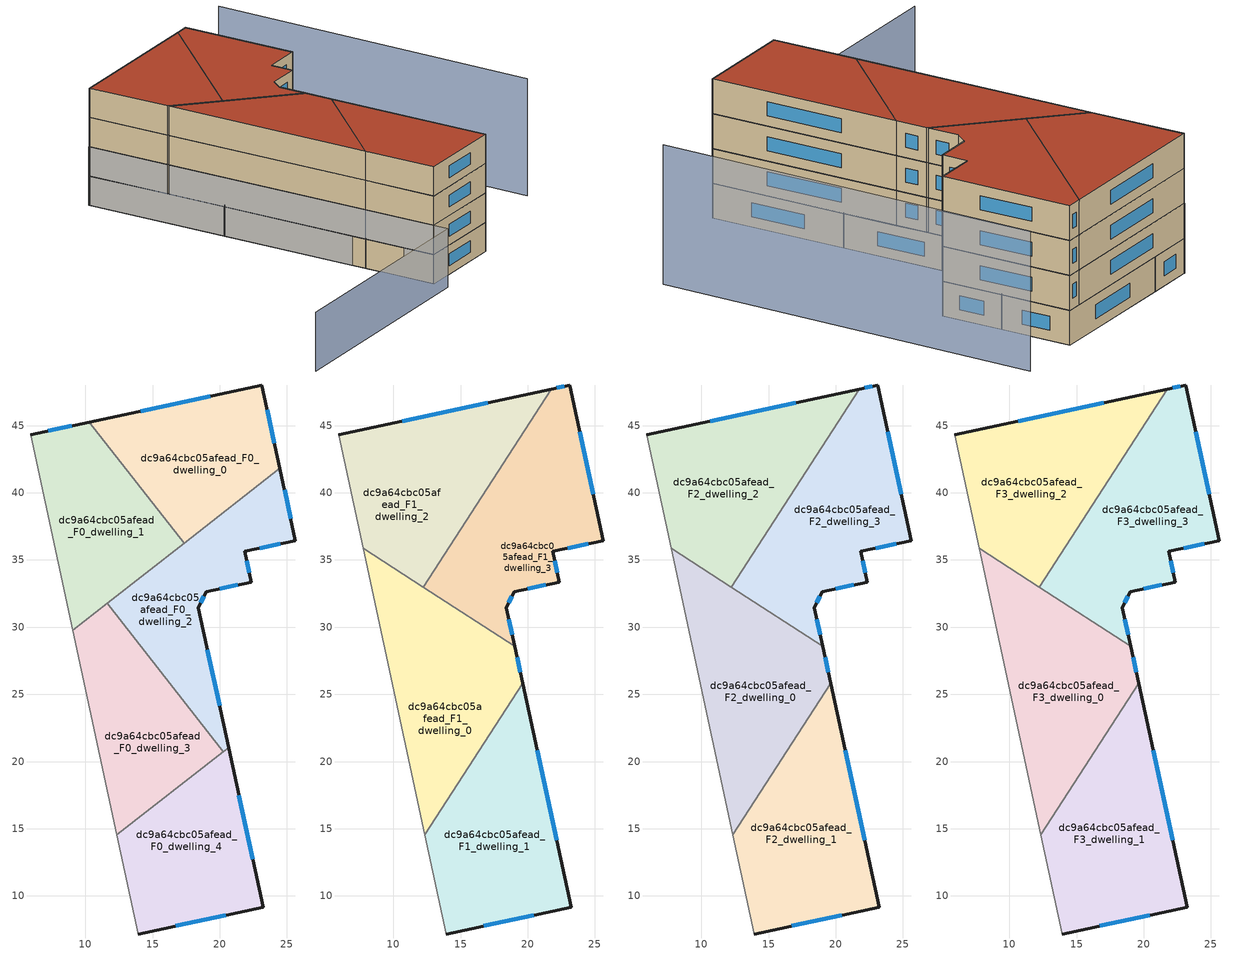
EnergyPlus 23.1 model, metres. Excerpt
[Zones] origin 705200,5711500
dc9a64cbc05afead_F0_dwelling_0
 floor ground (EU_floor_Construction): 24.47,41.83 23.13,48.03 10.28,45.26 17.34,36.25 z0
 wall outside (EU_wall_Construction): 10.28,45.26 23.13,48.03 24.47,41.83 z0:3
 wall to dc9a64cbc05afead_F0_dwelling_1 (EU_wall_Construction): 17.34,36.25 10.28,45.26 z0:3
 wall to dc9a64cbc05afead_F0_dwelling_2 (EU_wall_Construction): 24.47,41.83 17.34,36.25 z0:3
 window (EU_Window_Construction): 14.13,46.09 19.29,47.2 / 23.53,46.17 24.07,43.69 z0.9:2.1
 ceiling adiabatic (EU_roof_Construction): 23.13,48.03 24.47,41.83 17.34,36.25 15.69,38.35 21.74,47.72 z3
dc9a64cbc05afead_F0_dwelling_1
 floor ground (EU_floor_Construction): 17.34,36.25 10.28,45.26 5.91,44.32 9.06,29.76 z0
 wall outside (EU_wall_Construction): 5.91,44.32 10.28,45.26 z0:3
 wall adiabatic (EU_wall_Construction): 9.06,29.76 5.91,44.32 z0:3
 wall to dc9a64cbc05afead_F0_dwelling_3 (EU_wall_Construction): 11.63,31.78 9.06,29.76 z0:3
 wall to dc9a64cbc05afead_F0_dwelling_2 (EU_wall_Construction): 17.34,36.25 11.63,31.78 z0:3
 window (EU_Window_Construction): 7.22,44.6 8.97,44.98 z0.9:2.1
 ceiling adiabatic (EU_roof_Construction): 15.69,38.35 17.34,36.25 12.73,32.64 12.22,32.97 z3
dc9a64cbc05afead_F0_dwelling_2
 floor ground (EU_floor_Construction): 20.65,21.04 18.41,31.44 18.99,32.64 22.35,33.36 21.85,35.63 25.63,36.44 24.47,41.83 11.63,31.78 20.27,20.74 z0
 wall outside (EU_wall_Construction): 24.47,41.83 25.63,36.44 21.85,35.63 22.35,33.36 18.99,32.64 18.41,31.44 20.65,21.04 z0:3
 wall to dc9a64cbc05afead_F0_dwelling_3 (EU_wall_Construction): 20.27,20.74 11.63,31.78 z0:3
 wall to dc9a64cbc05afead_F0_dwelling_4 (EU_wall_Construction): 20.65,21.04 20.27,20.74 z0:3
 window (EU_Window_Construction): 24.5,36.2 22.99,35.88 / 22,34.95 22.2,34.04 / 21.34,33.15 20,32.86 / 18.81,32.28 18.58,31.8 / 19.08,28.33 19.98,24.15 / 24.82,40.22 25.28,38.06 z0.9:2.1
dc9a64cbc05afead_F0_dwelling_3
 floor ground (EU_floor_Construction): 20.27,20.74 11.63,31.78 9.06,29.76 12.35,14.53 z0
 wall adiabatic (EU_wall_Construction): 12.35,14.53 9.06,29.76 z0:3
 wall to dc9a64cbc05afead_F0_dwelling_4 (EU_wall_Construction): 20.27,20.74 12.35,14.53 z0:3
dc9a64cbc05afead_F0_dwelling_4
 floor ground (EU_floor_Construction): 23.22,9.16 20.65,21.04 12.35,14.53 13.94,7.16 z0
 wall outside (EU_wall_Construction): 20.65,21.04 23.22,9.16 13.94,7.16 z0:3
 wall adiabatic (EU_wall_Construction): 13.94,7.16 12.35,14.53 z0:3
 window (EU_Window_Construction): 21.42,17.48 22.45,12.72 / 20.44,8.56 16.72,7.76 z0.9:2.1
dc9a64cbc05afead_F1_dwelling_0
 floor to dc9a64cbc05afead_F0_dwelling_3 (EU_floor_Construction): 12.34,14.55 18.11,23.5 11.63,31.78 9.06,29.76 z3
 floor to dc9a64cbc05afead_F0_dwelling_1 (EU_floor_Construction): 12.73,32.64 7.74,35.86 9.06,29.76 z3
 floor to dc9a64cbc05afead_F0_dwelling_2 (EU_floor_Construction): 18.11,23.5 19.62,25.83 19.02,28.59 12.73,32.64 11.63,31.78 z3
 wall outside (EU_wall_Construction): 19.02,28.59 19.62,25.83 z3:6
 wall to dc9a64cbc05afead_F1_dwelling_1 (EU_wall_Construction): 19.62,25.83 12.34,14.55 z3:6
 wall adiabatic (EU_wall_Construction): 12.34,14.55 7.74,35.86 z3:6
 wall to dc9a64cbc05afead_F1_dwelling_3 (EU_wall_Construction): 12.22,32.97 19.02,28.59 z3:6
 wall to dc9a64cbc05afead_F1_dwelling_2 (EU_wall_Construction): 7.74,35.86 12.22,32.97 z3:6
 window (EU_Window_Construction): 19.2,27.76 19.44,26.66 z3.9:5.1
dc9a64cbc05afead_F1_dwelling_1
 floor to dc9a64cbc05afead_F0_dwelling_4 (EU_floor_Construction): 23.22,9.16 20.65,21.04 12.35,14.53 13.94,7.16 z3
 floor to dc9a64cbc05afead_F0_dwelling_3 (EU_floor_Construction): 20.27,20.74 18.11,23.5 12.34,14.55 12.35,14.53 z3
 floor to dc9a64cbc05afead_F0_dwelling_2 (EU_floor_Construction): 20.65,21.04 19.62,25.83 18.11,23.5 20.27,20.74 z3
 wall outside (EU_wall_Construction): 19.62,25.83 23.22,9.16 13.94,7.16 z3:6
 wall adiabatic (EU_wall_Construction): 13.94,7.16 12.34,14.55 z3:6
 window (EU_Window_Construction): 20.69,20.84 22.14,14.15 / 20.44,8.56 16.72,7.76 z3.9:5.1
dc9a64cbc05afead_F1_dwelling_2
 floor to dc9a64cbc05afead_F0_dwelling_1 (EU_floor_Construction): 12.22,32.97 15.69,38.35 10.28,45.26 5.91,44.32 7.74,35.86 z3
 floor to dc9a64cbc05afead_F0_dwelling_0 (EU_floor_Construction): 15.69,38.35 21.74,47.72 10.28,45.26 z3
 wall outside (EU_wall_Construction): 5.91,44.32 21.74,47.72 z3:6
 wall to dc9a64cbc05afead_F1_dwelling_3 (EU_wall_Construction): 21.74,47.72 12.22,32.97 z3:6
 wall adiabatic (EU_wall_Construction): 7.74,35.86 5.91,44.32 z3:6
 window (EU_Window_Construction): 10.65,45.34 17,46.71 z3.9:5.1
dc9a64cbc05afead_F1_dwelling_3
 floor to dc9a64cbc05afead_F0_dwelling_2 (EU_floor_Construction): 22.35,33.36 21.85,35.63 25.63,36.44 24.47,41.83 12.73,32.64 19.02,28.59 18.41,31.44 18.99,32.64 z3
 floor adiabatic (EU_floor_Construction): 17.92,29.3 12.73,32.64 24.47,41.83 23.13,48.03 21.74,47.72 12.22,32.97 z3
 wall outside (EU_wall_Construction): 21.74,47.72 23.13,48.03 25.63,36.44 21.85,35.63 22.35,33.36 18.99,32.64 18.41,31.44 19.02,28.59 z3:6
 window (EU_Window_Construction): 18.59,30.59 18.84,29.44 / 22.15,47.81 22.72,47.94 / 23.88,44.56 24.88,39.91 / 24.5,36.2 22.99,35.88 / 22,34.95 22.2,34.04 / 21.34,33.15 20,32.86 / 18.81,32.28 18.58,31.8 z3.9:5.1
dc9a64cbc05afead_F2_dwelling_0
 floor to dc9a64cbc05afead_F1_dwelling_0 (EU_floor_Construction): 12.34,14.55 19.62,25.83 19.02,28.59 7.74,35.86 z6
 wall outside (EU_wall_Construction): 19.02,28.59 19.62,25.83 z6:9
 wall to dc9a64cbc05afead_F2_dwelling_1 (EU_wall_Construction): 19.62,25.83 12.34,14.55 z6:9
 wall adiabatic (EU_wall_Construction): 12.34,14.55 7.74,35.86 z6:9
 wall to dc9a64cbc05afead_F2_dwelling_3 (EU_wall_Construction): 12.22,32.97 19.02,28.59 z6:9
 wall to dc9a64cbc05afead_F2_dwelling_2 (EU_wall_Construction): 7.74,35.86 12.22,32.97 z6:9
 window (EU_Window_Construction): 19.2,27.76 19.44,26.66 z6.9:8.1
dc9a64cbc05afead_F2_dwelling_1
 floor to dc9a64cbc05afead_F1_dwelling_1 (EU_floor_Construction): 23.22,9.16 19.62,25.83 12.34,14.55 13.94,7.16 z6
 wall outside (EU_wall_Construction): 19.62,25.83 23.22,9.16 13.94,7.16 z6:9
 wall adiabatic (EU_wall_Construction): 13.94,7.16 12.34,14.55 z6:9
 window (EU_Window_Construction): 20.69,20.84 22.14,14.15 / 20.44,8.56 16.72,7.76 z6.9:8.1
dc9a64cbc05afead_F2_dwelling_2
 floor to dc9a64cbc05afead_F1_dwelling_2 (EU_floor_Construction): 12.22,32.97 21.74,47.72 5.91,44.32 7.74,35.86 z6
 wall outside (EU_wall_Construction): 5.91,44.32 21.74,47.72 z6:9
 wall to dc9a64cbc05afead_F2_dwelling_3 (EU_wall_Construction): 21.74,47.72 12.22,32.97 z6:9
 wall adiabatic (EU_wall_Construction): 7.74,35.86 5.91,44.32 z6:9
 window (EU_Window_Construction): 10.65,45.34 17,46.71 z6.9:8.1
dc9a64cbc05afead_F2_dwelling_3
 floor to dc9a64cbc05afead_F1_dwelling_3 (EU_floor_Construction): 22.35,33.36 21.85,35.63 25.63,36.44 23.13,48.03 21.74,47.72 12.22,32.97 19.02,28.59 18.41,31.44 18.99,32.64 z6
 wall outside (EU_wall_Construction): 21.74,47.72 23.13,48.03 25.63,36.44 21.85,35.63 22.35,33.36 18.99,32.64 18.41,31.44 19.02,28.59 z6:9
 window (EU_Window_Construction): 18.59,30.59 18.84,29.44 / 22.15,47.81 22.72,47.94 / 23.88,44.56 24.88,39.91 / 24.5,36.2 22.99,35.88 / 22,34.95 22.2,34.04 / 21.34,33.15 20,32.86 / 18.81,32.28 18.58,31.8 z6.9:8.1
dc9a64cbc05afead_F3_dwelling_0
 floor to dc9a64cbc05afead_F2_dwelling_0 (EU_floor_Construction): 12.34,14.55 19.62,25.83 19.02,28.59 7.74,35.86 z9
 wall outside (EU_wall_Construction): 19.02,28.59 19.62,25.83 z9:12
 wall to dc9a64cbc05afead_F3_dwelling_1 (EU_wall_Construction): 19.62,25.83 12.34,14.55 z9:12
 wall adiabatic (EU_wall_Construction): 12.34,14.55 7.74,35.86 z9:12
 wall to dc9a64cbc05afead_F3_dwelling_3 (EU_wall_Construction): 12.22,32.97 19.02,28.59 z9:12
 wall to dc9a64cbc05afead_F3_dwelling_2 (EU_wall_Construction): 7.74,35.86 12.22,32.97 z9:12
 window (EU_Window_Construction): 19.2,27.76 19.44,26.66 z9.9:11.1
 roof outside (EU_roof_Construction): 19.02,28.59 19.62,25.83 12.34,14.55 7.74,35.86 z12
dc9a64cbc05afead_F3_dwelling_1
 floor to dc9a64cbc05afead_F2_dwelling_1 (EU_floor_Construction): 23.22,9.16 19.62,25.83 12.34,14.55 13.94,7.16 z9
 wall outside (EU_wall_Construction): 19.62,25.83 23.22,9.16 13.94,7.16 z9:12
 wall adiabatic (EU_wall_Construction): 13.94,7.16 12.34,14.55 z9:12
 window (EU_Window_Construction): 20.69,20.84 22.14,14.15 / 20.44,8.56 16.72,7.76 z9.9:11.1
 roof outside (EU_roof_Construction): 19.62,25.83 23.22,9.16 13.94,7.16 12.34,14.55 z12
dc9a64cbc05afead_F3_dwelling_2
 floor to dc9a64cbc05afead_F2_dwelling_2 (EU_floor_Construction): 12.22,32.97 21.74,47.72 5.91,44.32 7.74,35.86 z9
 wall outside (EU_wall_Construction): 5.91,44.32 21.74,47.72 z9:12
 wall to dc9a64cbc05afead_F3_dwelling_3 (EU_wall_Construction): 21.74,47.72 12.22,32.97 z9:12
 wall adiabatic (EU_wall_Construction): 7.74,35.86 5.91,44.32 z9:12
 window (EU_Window_Construction): 10.65,45.34 17,46.71 z9.9:11.1
 roof outside (EU_roof_Construction): 21.74,47.72 12.22,32.97 7.74,35.86 5.91,44.32 z12
dc9a64cbc05afead_F3_dwelling_3
 floor to dc9a64cbc05afead_F2_dwelling_3 (EU_floor_Construction): 22.35,33.36 21.85,35.63 25.63,36.44 23.13,48.03 21.74,47.72 12.22,32.97 19.02,28.59 18.41,31.44 18.99,32.64 z9
 wall outside (EU_wall_Construction): 21.74,47.72 23.13,48.03 25.63,36.44 21.85,35.63 22.35,33.36 18.99,32.64 18.41,31.44 19.02,28.59 z9:12
 window (EU_Window_Construction): 18.59,30.59 18.84,29.44 / 22.15,47.81 22.72,47.94 / 23.88,44.56 24.88,39.91 / 24.5,36.2 22.99,35.88 / 22,34.95 22.2,34.04 / 21.34,33.15 20,32.86 / 18.81,32.28 18.58,31.8 z9.9:11.1
 roof outside (EU_roof_Construction): 23.13,48.03 25.63,36.44 21.85,35.63 22.35,33.36 18.99,32.64 18.41,31.44 19.02,28.59 12.22,32.97 21.74,47.72 z12
shading: 5.9,44.37 14.26,5.66 / 14.26,5.66 -9.49,0.53 z0:6; 35.95,15.74 29.19,49.36 z0:12
[Building]
EU S2 Campaign: North Axis=0; Terrain=City; Solar Distribution=FullExterior
[Site:Location]
London: Latitude=51.5; Longitude=-0.5; Time Zone=0; Elevation=25
[SizingPeriod:WeatherFileDays]
AnnualSizingPeriod: Begin Month=1; Begin Day of Month=1; End Month=12; End Day of Month=31; Day of Week for Start Day=Monday; Use Weather File Daylight Saving Period=No; Use Weather File Rain and Snow Indicators=No
[MATERIAL]
EU_InternalMass_Material: Roughness=MediumRough; Thickness=0.1; Conductivity=1; Density=1800; Specific Heat=900; Thermal Absorptance=0.9; Solar Absorptance=0.7; Visible Absorptance=0.7
[MATERIAL:NOMASS] Roughness=MediumRough; Thermal Absorptance=0.9; Solar Absorptance=0.7; Visible Absorptance=0.7
Name | Thermal Resistance
EU_wall_NoMass | 1.04674
EU_roof_NoMass | 4.32442
EU_floor_NoMass | 2.04616
[WINDOWMATERIAL:SIMPLEGLAZINGSYSTEM]
EU_Window_SimpleGlazing: UFactor=4.25843; Solar Heat Gain Coefficient=0.85; Visible Transmittance=0.85
[CONSTRUCTION]
EU_wall_Construction: EU_wall_NoMass
EU_roof_Construction: EU_roof_NoMass
EU_floor_Construction: EU_floor_NoMass
EU_InternalMass_Construction: EU_InternalMass_Material
EU_Window_Construction: EU_Window_SimpleGlazing
[ZONE] Type=1; Multiplier=1; Ceiling Height=autocalculate; Floor Area=autocalculate; Part of Total Floor Area=Yes
Name | Volume
dc9a64cbc05afead_F0_dwelling_0 | 280.406
dc9a64cbc05afead_F1_dwelling_0; dc9a64cbc05afead_F2_dwelling_0; dc9a64cbc05afead_F3_dwelling_0 | 350.493
dc9a64cbc05afead_F0_dwelling_1 | 280.381
dc9a64cbc05afead_F1_dwelling_1; dc9a64cbc05afead_F2_dwelling_1; dc9a64cbc05afead_F3_dwelling_1 | 350.486
dc9a64cbc05afead_F0_dwelling_2 | 280.38
dc9a64cbc05afead_F1_dwelling_2; dc9a64cbc05afead_F2_dwelling_2; dc9a64cbc05afead_F3_dwelling_2 | 350.504
dc9a64cbc05afead_F0_dwelling_3 | 280.397
dc9a64cbc05afead_F1_dwelling_3; dc9a64cbc05afead_F2_dwelling_3; dc9a64cbc05afead_F3_dwelling_3 | 350.469
dc9a64cbc05afead_F0_dwelling_4 | 280.392
[INTERNALMASS] Construction=EU_InternalMass_Construction
Name | Zone or ZoneList | Surface Area
dc9a64cbc05afead_F0_dwelling_0_EU_InternalMass | dc9a64cbc05afead_F0_dwelling_0 | 93.4685
dc9a64cbc05afead_F0_dwelling_1_EU_InternalMass | dc9a64cbc05afead_F0_dwelling_1 | 93.464
dc9a64cbc05afead_F0_dwelling_2_EU_InternalMass | dc9a64cbc05afead_F0_dwelling_2 | 93.4601
dc9a64cbc05afead_F0_dwelling_3_EU_InternalMass | dc9a64cbc05afead_F0_dwelling_3 | 93.4676
dc9a64cbc05afead_F0_dwelling_4_EU_InternalMass | dc9a64cbc05afead_F0_dwelling_4 | 93.4644
dc9a64cbc05afead_F1_dwelling_0_EU_InternalMass | dc9a64cbc05afead_F1_dwelling_0 | 116.831
dc9a64cbc05afead_F1_dwelling_1_EU_InternalMass | dc9a64cbc05afead_F1_dwelling_1 | 116.829
dc9a64cbc05afead_F1_dwelling_2_EU_InternalMass | dc9a64cbc05afead_F1_dwelling_2 | 116.835
dc9a64cbc05afead_F1_dwelling_3_EU_InternalMass | dc9a64cbc05afead_F1_dwelling_3 | 116.823
dc9a64cbc05afead_F2_dwelling_0_EU_InternalMass | dc9a64cbc05afead_F2_dwelling_0 | 116.831
dc9a64cbc05afead_F2_dwelling_1_EU_InternalMass | dc9a64cbc05afead_F2_dwelling_1 | 116.829
dc9a64cbc05afead_F2_dwelling_2_EU_InternalMass | dc9a64cbc05afead_F2_dwelling_2 | 116.835
dc9a64cbc05afead_F2_dwelling_3_EU_InternalMass | dc9a64cbc05afead_F2_dwelling_3 | 116.823
dc9a64cbc05afead_F3_dwelling_0_EU_InternalMass | dc9a64cbc05afead_F3_dwelling_0 | 116.831
dc9a64cbc05afead_F3_dwelling_1_EU_InternalMass | dc9a64cbc05afead_F3_dwelling_1 | 116.829
dc9a64cbc05afead_F3_dwelling_2_EU_InternalMass | dc9a64cbc05afead_F3_dwelling_2 | 116.835
dc9a64cbc05afead_F3_dwelling_3_EU_InternalMass | dc9a64cbc05afead_F3_dwelling_3 | 116.823
[OTHEREQUIPMENT] Fuel Type=Electricity; Design Level Calculation Method=Watts/Area; Power per Zone Floor Area=1; Fraction Latent=0; Fraction Radiant=0; Fraction Lost=0; Carbon Dioxide Generation Rate=0; EndUse Subcategory=EU_Step8_InternalGains
Name | Zone or ZoneList or Space or SpaceList | Schedule
EU_Step8_InternalGain_dc9a64cbc05afead_F0_dwelling_0_f000 | dc9a64cbc05afead_F0_dwelling_0 | EU_Step8_GainSchedule_dc9a64cbc05afead_F0_dwelling_0_f000
EU_Step8_InternalGain_dc9a64cbc05afead_F0_dwelling_1_f000 | dc9a64cbc05afead_F0_dwelling_1 | EU_Step8_GainSchedule_dc9a64cbc05afead_F0_dwelling_1_f000
EU_Step8_InternalGain_dc9a64cbc05afead_F0_dwelling_2_f000 | dc9a64cbc05afead_F0_dwelling_2 | EU_Step8_GainSchedule_dc9a64cbc05afead_F0_dwelling_2_f000
EU_Step8_InternalGain_dc9a64cbc05afead_F0_dwelling_3_f000 | dc9a64cbc05afead_F0_dwelling_3 | EU_Step8_GainSchedule_dc9a64cbc05afead_F0_dwelling_3_f000
EU_Step8_InternalGain_dc9a64cbc05afead_F0_dwelling_4_f000 | dc9a64cbc05afead_F0_dwelling_4 | EU_Step8_GainSchedule_dc9a64cbc05afead_F0_dwelling_4_f000
EU_Step8_InternalGain_dc9a64cbc05afead_F1_dwelling_0_f000 | dc9a64cbc05afead_F1_dwelling_0 | EU_Step8_GainSchedule_dc9a64cbc05afead_F1_dwelling_0_f000
EU_Step8_InternalGain_dc9a64cbc05afead_F1_dwelling_1_f000 | dc9a64cbc05afead_F1_dwelling_1 | EU_Step8_GainSchedule_dc9a64cbc05afead_F1_dwelling_1_f000
EU_Step8_InternalGain_dc9a64cbc05afead_F1_dwelling_2_f000 | dc9a64cbc05afead_F1_dwelling_2 | EU_Step8_GainSchedule_dc9a64cbc05afead_F1_dwelling_2_f000
EU_Step8_InternalGain_dc9a64cbc05afead_F1_dwelling_3_f000 | dc9a64cbc05afead_F1_dwelling_3 | EU_Step8_GainSchedule_dc9a64cbc05afead_F1_dwelling_3_f000
EU_Step8_InternalGain_dc9a64cbc05afead_F2_dwelling_0_f000 | dc9a64cbc05afead_F2_dwelling_0 | EU_Step8_GainSchedule_dc9a64cbc05afead_F2_dwelling_0_f000
EU_Step8_InternalGain_dc9a64cbc05afead_F2_dwelling_1_f000 | dc9a64cbc05afead_F2_dwelling_1 | EU_Step8_GainSchedule_dc9a64cbc05afead_F2_dwelling_1_f000
EU_Step8_InternalGain_dc9a64cbc05afead_F2_dwelling_2_f000 | dc9a64cbc05afead_F2_dwelling_2 | EU_Step8_GainSchedule_dc9a64cbc05afead_F2_dwelling_2_f000
EU_Step8_InternalGain_dc9a64cbc05afead_F2_dwelling_3_f000 | dc9a64cbc05afead_F2_dwelling_3 | EU_Step8_GainSchedule_dc9a64cbc05afead_F2_dwelling_3_f000
EU_Step8_InternalGain_dc9a64cbc05afead_F3_dwelling_0_f000 | dc9a64cbc05afead_F3_dwelling_0 | EU_Step8_GainSchedule_dc9a64cbc05afead_F3_dwelling_0_f000
EU_Step8_InternalGain_dc9a64cbc05afead_F3_dwelling_1_f000 | dc9a64cbc05afead_F3_dwelling_1 | EU_Step8_GainSchedule_dc9a64cbc05afead_F3_dwelling_1_f000
EU_Step8_InternalGain_dc9a64cbc05afead_F3_dwelling_2_f000 | dc9a64cbc05afead_F3_dwelling_2 | EU_Step8_GainSchedule_dc9a64cbc05afead_F3_dwelling_2_f000
EU_Step8_InternalGain_dc9a64cbc05afead_F3_dwelling_3_f000 | dc9a64cbc05afead_F3_dwelling_3 | EU_Step8_GainSchedule_dc9a64cbc05afead_F3_dwelling_3_f000
[ZONEVENTILATION:DESIGNFLOWRATE] Schedule=EU_AlwaysOn; Design Flow Rate Calculation Method=AirChanges/Hour; Air Changes per Hour=0.488719; Ventilation Type=Natural; Fan Pressure Rise=0; Fan Total Efficiency=1; Constant Term Coefficient=1; Temperature Term Coefficient=0; Velocity Term Coefficient=0; Velocity Squared Term Coefficient=0; Minimum Indoor Temperature=-100; Maximum Indoor Temperature=100; Delta Temperature=-100; Minimum Outdoor Temperature=-100; Maximum Outdoor Temperature=100; Maximum Wind Speed=40
Name | Zone or ZoneList or Space or SpaceList
EU_ConstantAir_dc9a64cbc05afead_F0_dwelling_0 | dc9a64cbc05afead_F0_dwelling_0
EU_ConstantAir_dc9a64cbc05afead_F0_dwelling_1 | dc9a64cbc05afead_F0_dwelling_1
EU_ConstantAir_dc9a64cbc05afead_F0_dwelling_2 | dc9a64cbc05afead_F0_dwelling_2
EU_ConstantAir_dc9a64cbc05afead_F0_dwelling_3 | dc9a64cbc05afead_F0_dwelling_3
EU_ConstantAir_dc9a64cbc05afead_F0_dwelling_4 | dc9a64cbc05afead_F0_dwelling_4
EU_ConstantAir_dc9a64cbc05afead_F1_dwelling_0 | dc9a64cbc05afead_F1_dwelling_0
EU_ConstantAir_dc9a64cbc05afead_F1_dwelling_1 | dc9a64cbc05afead_F1_dwelling_1
EU_ConstantAir_dc9a64cbc05afead_F1_dwelling_2 | dc9a64cbc05afead_F1_dwelling_2
EU_ConstantAir_dc9a64cbc05afead_F1_dwelling_3 | dc9a64cbc05afead_F1_dwelling_3
EU_ConstantAir_dc9a64cbc05afead_F2_dwelling_0 | dc9a64cbc05afead_F2_dwelling_0
EU_ConstantAir_dc9a64cbc05afead_F2_dwelling_1 | dc9a64cbc05afead_F2_dwelling_1
EU_ConstantAir_dc9a64cbc05afead_F2_dwelling_2 | dc9a64cbc05afead_F2_dwelling_2
EU_ConstantAir_dc9a64cbc05afead_F2_dwelling_3 | dc9a64cbc05afead_F2_dwelling_3
EU_ConstantAir_dc9a64cbc05afead_F3_dwelling_0 | dc9a64cbc05afead_F3_dwelling_0
EU_ConstantAir_dc9a64cbc05afead_F3_dwelling_1 | dc9a64cbc05afead_F3_dwelling_1
EU_ConstantAir_dc9a64cbc05afead_F3_dwelling_2 | dc9a64cbc05afead_F3_dwelling_2
EU_ConstantAir_dc9a64cbc05afead_F3_dwelling_3 | dc9a64cbc05afead_F3_dwelling_3
[HVACTEMPLATE:THERMOSTAT] Constant Heating Setpoint=20; Constant Cooling Setpoint=50
EU_HeatOnly_dc9a64cbc05afead_F0_dwelling_0; EU_HeatOnly_dc9a64cbc05afead_F0_dwelling_1; EU_HeatOnly_dc9a64cbc05afead_F0_dwelling_2; EU_HeatOnly_dc9a64cbc05afead_F0_dwelling_3; EU_HeatOnly_dc9a64cbc05afead_F0_dwelling_4; EU_HeatOnly_dc9a64cbc05afead_F1_dwelling_0; EU_HeatOnly_dc9a64cbc05afead_F1_dwelling_1; EU_HeatOnly_dc9a64cbc05afead_F1_dwelling_2; EU_HeatOnly_dc9a64cbc05afead_F1_dwelling_3; EU_HeatOnly_dc9a64cbc05afead_F2_dwelling_0; EU_HeatOnly_dc9a64cbc05afead_F2_dwelling_1; EU_HeatOnly_dc9a64cbc05afead_F2_dwelling_2; EU_HeatOnly_dc9a64cbc05afead_F2_dwelling_3; EU_HeatOnly_dc9a64cbc05afead_F3_dwelling_0; EU_HeatOnly_dc9a64cbc05afead_F3_dwelling_1; EU_HeatOnly_dc9a64cbc05afead_F3_dwelling_2; EU_HeatOnly_dc9a64cbc05afead_F3_dwelling_3
[HVACTEMPLATE:ZONE:IDEALLOADSAIRSYSTEM] System Availability Schedule=EU_AlwaysOn; Maximum Heating Supply Air Temperature=50; Minimum Cooling Supply Air Temperature=13; Maximum Heating Supply Air Humidity Ratio=0.0156; Minimum Cooling Supply Air Humidity Ratio=0.0077; Heating Limit=NoLimit; Cooling Limit=NoLimit; Heating Availability Schedule=EU_AlwaysOn; Cooling Availability Schedule=EU_CoolingOff; Dehumidification Control Type=ConstantSensibleHeatRatio; Cooling Sensible Heat Ratio=0.7; Dehumidification Setpoint=60; Humidification Control Type=None; Humidification Setpoint=30; Outdoor Air Method=None; Outdoor Air Flow Rate per Person=0.00944; Outdoor Air Flow Rate per Zone Floor Area=0; Outdoor Air Flow Rate per Zone=0; Demand Controlled Ventilation Type=None; Outdoor Air Economizer Type=NoEconomizer; Heat Recovery Type=None; Sensible Heat Recovery Effectiveness=0.7; Latent Heat Recovery Effectiveness=0.65
Name | Template Thermostat
dc9a64cbc05afead_F0_dwelling_0 | EU_HeatOnly_dc9a64cbc05afead_F0_dwelling_0
dc9a64cbc05afead_F0_dwelling_1 | EU_HeatOnly_dc9a64cbc05afead_F0_dwelling_1
dc9a64cbc05afead_F0_dwelling_2 | EU_HeatOnly_dc9a64cbc05afead_F0_dwelling_2
dc9a64cbc05afead_F0_dwelling_3 | EU_HeatOnly_dc9a64cbc05afead_F0_dwelling_3
dc9a64cbc05afead_F0_dwelling_4 | EU_HeatOnly_dc9a64cbc05afead_F0_dwelling_4
dc9a64cbc05afead_F1_dwelling_0 | EU_HeatOnly_dc9a64cbc05afead_F1_dwelling_0
dc9a64cbc05afead_F1_dwelling_1 | EU_HeatOnly_dc9a64cbc05afead_F1_dwelling_1
dc9a64cbc05afead_F1_dwelling_2 | EU_HeatOnly_dc9a64cbc05afead_F1_dwelling_2
dc9a64cbc05afead_F1_dwelling_3 | EU_HeatOnly_dc9a64cbc05afead_F1_dwelling_3
dc9a64cbc05afead_F2_dwelling_0 | EU_HeatOnly_dc9a64cbc05afead_F2_dwelling_0
dc9a64cbc05afead_F2_dwelling_1 | EU_HeatOnly_dc9a64cbc05afead_F2_dwelling_1
dc9a64cbc05afead_F2_dwelling_2 | EU_HeatOnly_dc9a64cbc05afead_F2_dwelling_2
dc9a64cbc05afead_F2_dwelling_3 | EU_HeatOnly_dc9a64cbc05afead_F2_dwelling_3
dc9a64cbc05afead_F3_dwelling_0 | EU_HeatOnly_dc9a64cbc05afead_F3_dwelling_0
dc9a64cbc05afead_F3_dwelling_1 | EU_HeatOnly_dc9a64cbc05afead_F3_dwelling_1
dc9a64cbc05afead_F3_dwelling_2 | EU_HeatOnly_dc9a64cbc05afead_F3_dwelling_2
dc9a64cbc05afead_F3_dwelling_3 | EU_HeatOnly_dc9a64cbc05afead_F3_dwelling_3
[SIZING:ZONE] Zone Cooling Design Supply Air Temperature Input Method=SupplyAirTemperature; Zone Cooling Design Supply Air Temperature=13; Zone Heating Design Supply Air Temperature Input Method=SupplyAirTemperature; Zone Heating Design Supply Air Temperature=50; Zone Cooling Design Supply Air Humidity Ratio=0.008; Zone Heating Design Supply Air Humidity Ratio=0.008; Cooling Design Air Flow Method=DesignDay; Cooling Design Air Flow Rate=0; Cooling Minimum Air Flow per Zone Floor Area=0.000762; Cooling Minimum Air Flow=0; Cooling Minimum Air Flow Fraction=0.2; Heating Design Air Flow Method=DesignDay; Heating Design Air Flow Rate=0; Heating Maximum Air Flow per Zone Floor Area=0.002032; Heating Maximum Air Flow=0.141576; Heating Maximum Air Flow Fraction=0.3; Account for Dedicated Outdoor Air System=No; Dedicated Outdoor Air System Control Strategy=NeutralSupplyAir; Dedicated Outdoor Air Low Setpoint Temperature for Design=autosize; Dedicated Outdoor Air High Setpoint Temperature for Design=autosize; Zone Load Sizing Method=Sensible Load Only No Latent Load; Zone Latent Cooling Design Supply Air Humidity Ratio Input Method=HumidityRatioDifference; Zone Cooling Design Supply Air Humidity Ratio Difference=0.005; Zone Latent Heating Design Supply Air Humidity Ratio Input Method=HumidityRatioDifference; Zone Humidification Design Supply Air Humidity Ratio Difference=0.005
dc9a64cbc05afead_F0_dwelling_0; dc9a64cbc05afead_F0_dwelling_1; dc9a64cbc05afead_F0_dwelling_2; dc9a64cbc05afead_F0_dwelling_3; dc9a64cbc05afead_F0_dwelling_4; dc9a64cbc05afead_F1_dwelling_0; dc9a64cbc05afead_F1_dwelling_1; dc9a64cbc05afead_F1_dwelling_2; dc9a64cbc05afead_F1_dwelling_3; dc9a64cbc05afead_F2_dwelling_0; dc9a64cbc05afead_F2_dwelling_1; dc9a64cbc05afead_F2_dwelling_2; dc9a64cbc05afead_F2_dwelling_3; dc9a64cbc05afead_F3_dwelling_0; dc9a64cbc05afead_F3_dwelling_1; dc9a64cbc05afead_F3_dwelling_2; dc9a64cbc05afead_F3_dwelling_3
[SCHEDULE:CONSTANT]
Name | Hourly Value
EU_AlwaysOn | 1
EU_CoolingOff | 0
[SCHEDULE:FILE] Column Number=1; Rows to Skip at Top=0; Number of Hours of Data=8760; Column Separator=Comma; Interpolate to Timestep=No; Minutes per Item=60; Adjust Schedule for Daylight Savings=Yes
Name | File
EU_Step8_GainSchedule_dc9a64cbc05afead_F0_dwelling_0_f000 | ../../schedules/dc9a64cbc05afead/dc9a64cbc05afead_F0_dwelling_0_f000_gain.csv
EU_Step8_GainSchedule_dc9a64cbc05afead_F0_dwelling_1_f000 | ../../schedules/dc9a64cbc05afead/dc9a64cbc05afead_F0_dwelling_1_f000_gain.csv
EU_Step8_GainSchedule_dc9a64cbc05afead_F0_dwelling_2_f000 | ../../schedules/dc9a64cbc05afead/dc9a64cbc05afead_F0_dwelling_2_f000_gain.csv
EU_Step8_GainSchedule_dc9a64cbc05afead_F0_dwelling_3_f000 | ../../schedules/dc9a64cbc05afead/dc9a64cbc05afead_F0_dwelling_3_f000_gain.csv
EU_Step8_GainSchedule_dc9a64cbc05afead_F0_dwelling_4_f000 | ../../schedules/dc9a64cbc05afead/dc9a64cbc05afead_F0_dwelling_4_f000_gain.csv
EU_Step8_GainSchedule_dc9a64cbc05afead_F1_dwelling_0_f000 | ../../schedules/dc9a64cbc05afead/dc9a64cbc05afead_F1_dwelling_0_f000_gain.csv
EU_Step8_GainSchedule_dc9a64cbc05afead_F1_dwelling_1_f000 | ../../schedules/dc9a64cbc05afead/dc9a64cbc05afead_F1_dwelling_1_f000_gain.csv
EU_Step8_GainSchedule_dc9a64cbc05afead_F1_dwelling_2_f000 | ../../schedules/dc9a64cbc05afead/dc9a64cbc05afead_F1_dwelling_2_f000_gain.csv
EU_Step8_GainSchedule_dc9a64cbc05afead_F1_dwelling_3_f000 | ../../schedules/dc9a64cbc05afead/dc9a64cbc05afead_F1_dwelling_3_f000_gain.csv
EU_Step8_GainSchedule_dc9a64cbc05afead_F2_dwelling_0_f000 | ../../schedules/dc9a64cbc05afead/dc9a64cbc05afead_F2_dwelling_0_f000_gain.csv
EU_Step8_GainSchedule_dc9a64cbc05afead_F2_dwelling_1_f000 | ../../schedules/dc9a64cbc05afead/dc9a64cbc05afead_F2_dwelling_1_f000_gain.csv
EU_Step8_GainSchedule_dc9a64cbc05afead_F2_dwelling_2_f000 | ../../schedules/dc9a64cbc05afead/dc9a64cbc05afead_F2_dwelling_2_f000_gain.csv
EU_Step8_GainSchedule_dc9a64cbc05afead_F2_dwelling_3_f000 | ../../schedules/dc9a64cbc05afead/dc9a64cbc05afead_F2_dwelling_3_f000_gain.csv
EU_Step8_GainSchedule_dc9a64cbc05afead_F3_dwelling_0_f000 | ../../schedules/dc9a64cbc05afead/dc9a64cbc05afead_F3_dwelling_0_f000_gain.csv
EU_Step8_GainSchedule_dc9a64cbc05afead_F3_dwelling_1_f000 | ../../schedules/dc9a64cbc05afead/dc9a64cbc05afead_F3_dwelling_1_f000_gain.csv
EU_Step8_GainSchedule_dc9a64cbc05afead_F3_dwelling_2_f000 | ../../schedules/dc9a64cbc05afead/dc9a64cbc05afead_F3_dwelling_2_f000_gain.csv
EU_Step8_GainSchedule_dc9a64cbc05afead_F3_dwelling_3_f000 | ../../schedules/dc9a64cbc05afead/dc9a64cbc05afead_F3_dwelling_3_f000_gain.csv
